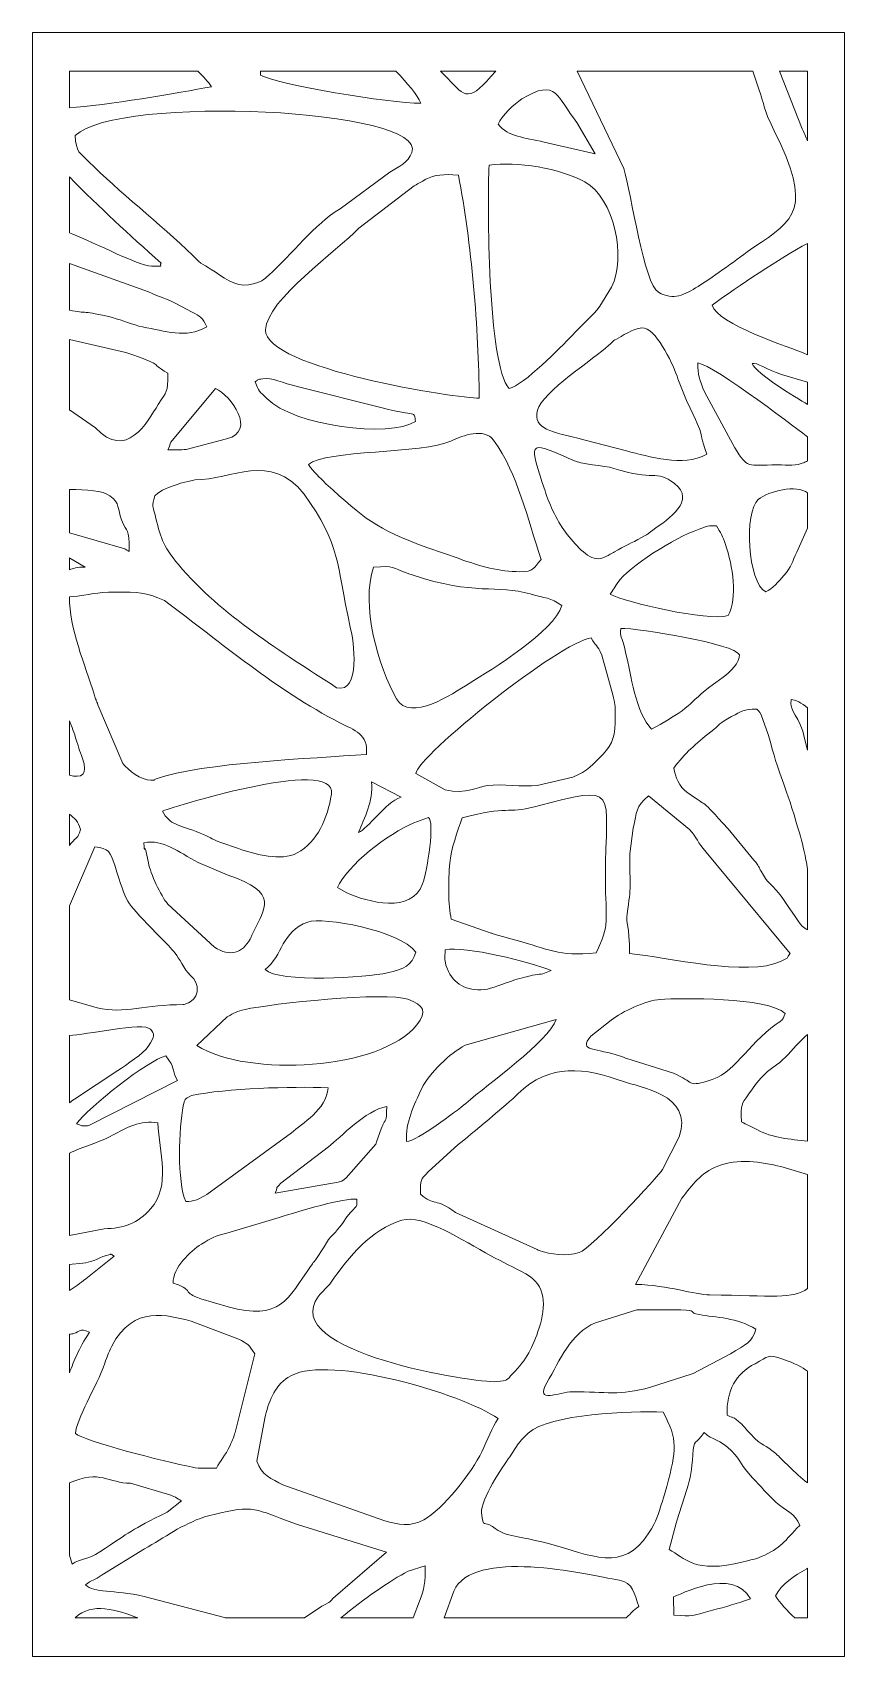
# Model space of a CAD drawing. Header units: centimetres. Extents: x -3.3 to 18.3, y -29.5 to 13.5.
import ezdxf

# ---------------------------------------------------------------- set-up
doc = ezdxf.new("R2010")
doc.units = ezdxf.units.CM
doc.header["$MEASUREMENT"] = 0
doc.layers.add('Layer 1', color=7, linetype='Continuous')

msp = doc.modelspace()

# ---------------------------------------------------------------- linework, layer by layer
at = {"layer": 'Layer 1', "color": 179, "lineweight": 9, "true_color": 0x1d2124}
msp.add_lwpolyline([(-3.256, 13.524), (18.263, 13.524), (18.263, -29.513), (-3.256, -29.513), (-3.256, 13.524), (-3.256, 13.524)], dxfattribs=at)
for points, knots in [([(-2.278, 11.526), (-1.335, 11.585), (0.634, 11.925), (1.487, 12.085), (1.413, 12.217), (1.266, 12.362), (1.126, 12.499), (1.126, 12.499), (-2.278, 12.499), (-2.278, 12.499), (-2.278, 12.499), (-2.278, 11.526), (-2.278, 11.526), (-2.278, 11.526), (-2.278, 11.526), (-2.278, 11.526)], [0, 0, 0, 0, 1, 1, 1, 2, 2, 2, 3, 3, 3, 4, 4, 4, 5, 5, 5, 5]), ([(2.785, 12.499), (2.785, 12.466), (2.785, 12.432), (2.786, 12.394), (3.2, 12.153), (6.239, 11.635), (7.031, 11.651), (6.945, 11.871), (6.683, 12.18), (6.369, 12.499), (6.369, 12.499), (2.785, 12.499), (2.785, 12.499), (2.785, 12.499), (2.785, 12.499), (2.785, 12.499)], [0, 0, 0, 0, 1, 1, 1, 2, 2, 2, 3, 3, 3, 4, 4, 4, 5, 5, 5, 5]), ([(7.555, 12.499), (8.13, 11.958), (8.199, 11.59), (8.791, 12.246), (8.88, 12.344), (8.955, 12.428), (9.02, 12.499), (9.02, 12.499), (7.555, 12.499), (7.555, 12.499), (7.555, 12.499), (7.555, 12.499), (7.555, 12.499)], [0, 0, 0, 0, 1, 1, 1, 2, 2, 2, 3, 3, 3, 4, 4, 4, 4]), ([(11.176, 12.499), (11.176, 12.499), (12.413, 9.921), (12.413, 9.921), (12.613, 9.249), (12.951, 6.852), (13.333, 6.64), (13.739, 6.415), (14.02, 6.566), (14.384, 6.795), (14.876, 7.105), (15.394, 7.501), (15.861, 7.837), (16.972, 8.558), (17.412, 8.865), (16.402, 10.917), (16.132, 11.466), (16.181, 11.438), (16.004, 11.997), (16.004, 11.997), (15.836, 12.499), (15.836, 12.499), (15.836, 12.499), (11.176, 12.499), (11.176, 12.499), (11.176, 12.499), (11.176, 12.499), (11.176, 12.499)], [0, 0, 0, 0, 1, 1, 1, 2, 2, 2, 3, 3, 3, 4, 4, 4, 5, 5, 5, 6, 6, 6, 7, 7, 7, 8, 8, 8, 9, 9, 9, 9]), ([(16.541, 12.499), (16.541, 12.499), (17.143, 10.972), (17.143, 10.972), (17.181, 10.875), (17.229, 10.766), (17.285, 10.651), (17.285, 10.651), (17.285, 12.499), (17.285, 12.499), (17.285, 12.499), (16.541, 12.499), (16.541, 12.499), (16.541, 12.499), (16.541, 12.499), (16.541, 12.499)], [0, 0, 0, 0, 1, 1, 1, 2, 2, 2, 3, 3, 3, 4, 4, 4, 5, 5, 5, 5]), ([(9.089, 11.094), (9.351, 10.749), (9.773, 10.747), (10.304, 10.621), (10.304, 10.621), (11.653, 10.309), (11.653, 10.309), (11.653, 10.309), (11.171, 11.136), (11.171, 11.136), (10.639, 11.81), (10.644, 12.329), (9.714, 11.763), (9.513, 11.641), (9.165, 11.308), (9.089, 11.094), (9.089, 11.094), (9.089, 11.094), (9.089, 11.094)], [0, 0, 0, 0, 1, 1, 1, 2, 2, 2, 3, 3, 3, 4, 4, 4, 5, 5, 5, 6, 6, 6, 6]), ([(-2.123, 10.795), (-2.106, 10.336), (-1.999, 10.339), (-1.763, 10.099), (-0.995, 9.319), (0.124, 8.463), (0.99, 7.618), (1.241, 7.353), (1.287, 7.377), (1.581, 7.181), (1.722, 7.088), (2.136, 6.758), (2.468, 6.836), (2.842, 6.923), (2.848, 6.955), (3.004, 7.095), (3.618, 7.648), (4.214, 8.44), (4.896, 8.852), (4.896, 8.852), (6.216, 9.82), (6.216, 9.82), (6.45, 9.966), (6.701, 10.072), (6.8, 10.346), (7.22, 11.503), (-0.986, 11.884), (-2.123, 10.795), (-2.123, 10.795), (-2.123, 10.795), (-2.123, 10.795)], [0, 0, 0, 0, 1, 1, 1, 2, 2, 2, 3, 3, 3, 4, 4, 4, 5, 5, 5, 6, 6, 6, 7, 7, 7, 8, 8, 8, 9, 9, 9, 10, 10, 10, 10]), ([(9.375, 4.091), (9.769, 4.18), (10.745, 5.18), (11.047, 5.497), (11.281, 5.742), (11.587, 6.02), (11.783, 6.268), (11.783, 6.268), (12.091, 6.773), (12.091, 6.773), (12.476, 7.572), (12.169, 9.129), (11.382, 9.565), (10.742, 9.92), (9.563, 10.116), (8.845, 10.004), (8.793, 9.002), (8.802, 4.728), (9.375, 4.091), (9.375, 4.091), (9.375, 4.091), (9.375, 4.091)], [0, 0, 0, 0, 1, 1, 1, 2, 2, 2, 3, 3, 3, 4, 4, 4, 5, 5, 5, 6, 6, 6, 7, 7, 7, 7]), ([(-2.278, 8.212), (-1.866, 8.084), (-0.475, 7.342), (-0.098, 7.332), (0.293, 7.322), (0.077, 7.34), (0.157, 7.411), (-0.733, 8.188), (-1.445, 8.866), (-2.278, 9.695), (-2.278, 9.695), (-2.278, 8.212), (-2.278, 8.212), (-2.278, 8.212), (-2.278, 8.212), (-2.278, 8.212)], [0, 0, 0, 0, 1, 1, 1, 2, 2, 2, 3, 3, 3, 4, 4, 4, 5, 5, 5, 5]), ([(8.581, 3.835), (8.57, 5.651), (8.379, 7.966), (8.03, 9.746), (7.629, 9.771), (7.408, 9.76), (7.17, 9.633), (7.034, 9.56), (7.006, 9.539), (6.859, 9.459), (6.859, 9.459), (5.389, 8.334), (5.389, 8.334), (4.838, 7.75), (2.95, 6.444), (2.92, 5.644), (2.882, 4.617), (8.065, 3.815), (8.581, 3.835), (8.581, 3.835), (8.581, 3.835), (8.581, 3.835)], [0, 0, 0, 0, 1, 1, 1, 2, 2, 2, 3, 3, 3, 4, 4, 4, 5, 5, 5, 6, 6, 6, 7, 7, 7, 7]), ([(17.285, 7.934), (16.55, 7.546), (15.447, 6.797), (14.756, 6.3), (14.902, 5.779), (16.754, 5.213), (17.285, 4.984), (17.285, 4.984), (17.285, 7.934), (17.285, 7.934), (17.285, 7.934), (17.285, 7.934), (17.285, 7.934)], [0, 0, 0, 0, 1, 1, 1, 2, 2, 2, 3, 3, 3, 4, 4, 4, 4]), ([(-2.278, 6.163), (-1.8, 6.066), (-1.95, 6.174), (-1.136, 5.968), (-0.863, 5.898), (-0.603, 5.772), (-0.337, 5.723), (0.262, 5.612), (0.803, 5.4), (1.363, 5.726), (1.242, 5.978), (1.206, 5.993), (0.962, 6.122), (0.962, 6.122), (0.709, 6.251), (0.709, 6.251), (0.152, 6.557), (0.163, 6.479), (-0.177, 6.648), (-0.177, 6.648), (-2.278, 7.399), (-2.278, 7.399), (-2.278, 7.399), (-2.278, 6.163), (-2.278, 6.163), (-2.278, 6.163), (-2.278, 6.163), (-2.278, 6.163)], [0, 0, 0, 0, 1, 1, 1, 2, 2, 2, 3, 3, 3, 4, 4, 4, 5, 5, 5, 6, 6, 6, 7, 7, 7, 8, 8, 8, 9, 9, 9, 9]), ([(14.61, 2.348), (14.31, 3.225), (14.65, 2.564), (14.076, 3.773), (14.076, 3.773), (13.849, 4.346), (13.849, 4.346), (13.747, 4.667), (13.33, 5.591), (12.964, 5.69), (12.786, 5.738), (12.437, 5.523), (12.278, 5.432), (12.085, 5.321), (12.177, 5.382), (12.006, 5.225), (11.668, 4.914), (10.231, 3.972), (10.126, 3.513), (10.01, 3.005), (10.478, 2.953), (11.356, 2.729), (11.356, 2.729), (12.488, 2.434), (12.488, 2.434), (13.08, 2.297), (13.977, 1.987), (14.61, 2.348), (14.61, 2.348), (14.61, 2.348), (14.61, 2.348)], [0, 0, 0, 0, 1, 1, 1, 2, 2, 2, 3, 3, 3, 4, 4, 4, 5, 5, 5, 6, 6, 6, 7, 7, 7, 8, 8, 8, 9, 9, 9, 10, 10, 10, 10]), ([(-2.278, 3.52), (-2.278, 3.52), (-1.589, 3.05), (-1.589, 3.05), (-0.766, 2.168), (-0.215, 3.191), (0.076, 3.667), (0.314, 4.056), (0.321, 3.932), (0.332, 4.494), (-0.236, 4.829), (0.314, 4.659), (-0.784, 5.046), (-0.784, 5.046), (-2.278, 5.389), (-2.278, 5.389), (-2.278, 5.389), (-2.278, 3.52), (-2.278, 3.52), (-2.278, 3.52), (-2.278, 3.52), (-2.278, 3.52)], [0, 0, 0, 0, 1, 1, 1, 2, 2, 2, 3, 3, 3, 4, 4, 4, 5, 5, 5, 6, 6, 6, 7, 7, 7, 7]), ([(17.285, 2.808), (17.215, 2.857), (14.799, 4.719), (14.375, 4.768), (14.366, 4.453), (14.423, 4.329), (14.56, 3.979), (14.56, 3.979), (15.359, 2.519), (15.359, 2.519), (15.714, 1.947), (15.653, 2.068), (16.485, 2.065), (16.79, 2.064), (16.964, 2.035), (17.202, 2.129), (17.205, 2.13), (17.24, 2.149), (17.285, 2.172), (17.285, 2.172), (17.285, 2.808), (17.285, 2.808), (17.285, 2.808), (17.285, 2.808), (17.285, 2.808)], [0, 0, 0, 0, 1, 1, 1, 2, 2, 2, 3, 3, 3, 4, 4, 4, 5, 5, 5, 6, 6, 6, 7, 7, 7, 8, 8, 8, 8]), ([(17.285, 4.255), (17.285, 4.255), (16.597, 4.464), (16.597, 4.464), (16.184, 4.601), (15.951, 4.778), (15.815, 4.756), (15.925, 4.473), (16.966, 3.854), (17.285, 3.666), (17.285, 3.666), (17.285, 4.255), (17.285, 4.255), (17.285, 4.255), (17.285, 4.255), (17.285, 4.255)], [0, 0, 0, 0, 1, 1, 1, 2, 2, 2, 3, 3, 3, 4, 4, 4, 5, 5, 5, 5]), ([(2.648, 4.269), (2.731, 4), (2.772, 4.015), (2.956, 3.826), (3.673, 3.09), (6.197, 2.782), (6.895, 3.212), (6.846, 3.521), (6.968, 3.325), (5.973, 3.587), (5.973, 3.587), (3.79, 4.131), (3.79, 4.131), (3.36, 4.24), (3.085, 4.391), (2.846, 4.349), (2.673, 4.318), (2.749, 4.335), (2.648, 4.269), (2.648, 4.269), (2.648, 4.269), (2.648, 4.269)], [0, 0, 0, 0, 1, 1, 1, 2, 2, 2, 3, 3, 3, 4, 4, 4, 5, 5, 5, 6, 6, 6, 7, 7, 7, 7]), ([(0.329, 2.464), (0.472, 2.468), (0.685, 2.459), (0.818, 2.474), (0.818, 2.474), (1.89, 2.758), (1.89, 2.758), (2.7, 2.957), (2.001, 3.9), (1.593, 4.092), (1.593, 4.092), (0.413, 2.668), (0.413, 2.668), (0.401, 2.637), (0.342, 2.489), (0.329, 2.464), (0.329, 2.464), (0.329, 2.464), (0.329, 2.464)], [0, 0, 0, 0, 1, 1, 1, 2, 2, 2, 3, 3, 3, 4, 4, 4, 5, 5, 5, 6, 6, 6, 6]), ([(4.055, 2.075), (4.197, 1.865), (4.352, 1.745), (4.52, 1.566), (5.547, 0.64), (5.814, 0.385), (7.222, -0.137), (7.222, -0.137), (8.048, -0.42), (8.048, -0.42), (8.605, -0.62), (9.118, -0.765), (9.659, -0.765), (10.04, -0.765), (10.017, -0.679), (10.226, -0.444), (9.839, 0.683), (9.626, 1.781), (8.965, 2.724), (8.696, 3.053), (8.166, 2.852), (7.832, 2.697), (7.095, 2.352), (4.499, 2.473), (4.055, 2.075), (4.055, 2.075), (4.055, 2.075), (4.055, 2.075)], [0, 0, 0, 0, 1, 1, 1, 2, 2, 2, 3, 3, 3, 4, 4, 4, 5, 5, 5, 6, 6, 6, 7, 7, 7, 8, 8, 8, 9, 9, 9, 9]), ([(10.327, 1.377), (10.447, 0.992), (10.67, 0.527), (10.915, 0.221), (11.18, -0.111), (11.493, -0.468), (11.799, -0.417), (11.88, -0.403), (12.118, -0.27), (12.171, -0.239), (12.436, -0.086), (12.619, -0.007), (12.884, 0.137), (13.155, 0.285), (12.98, 0.185), (13.183, 0.333), (13.609, 0.645), (14.343, 1.117), (13.755, 1.572), (13.253, 1.961), (13.214, 1.617), (12.152, 1.973), (11.884, 2.062), (11.293, 2.059), (11.015, 2.21), (9.801, 2.765), (9.918, 2.645), (10.327, 1.377), (10.327, 1.377), (10.327, 1.377), (10.327, 1.377)], [0, 0, 0, 0, 1, 1, 1, 2, 2, 2, 3, 3, 3, 4, 4, 4, 5, 5, 5, 6, 6, 6, 7, 7, 7, 8, 8, 8, 9, 9, 9, 10, 10, 10, 10]), ([(1.05, 1.665), (0.959, 1.665), (0.1, 1.449), (-0.012, 1.242), (-0.096, 0.942), (-0.074, 0.998), (-0.009, 0.742), (0.132, 0.188), (0.183, -0.072), (0.613, -0.578), (1.777, -1.951), (3.327, -2.876), (4.804, -3.839), (5.45, -4), (5.258, -2.59), (5.165, -2.232), (4.78, -0.491), (4.921, -0.075), (3.945, 1.291), (3.042, 2.425), (2.029, 1.666), (1.05, 1.665), (1.05, 1.665), (1.05, 1.665), (1.05, 1.665)], [0, 0, 0, 0, 1, 1, 1, 2, 2, 2, 3, 3, 3, 4, 4, 4, 5, 5, 5, 6, 6, 6, 7, 7, 7, 8, 8, 8, 8]), ([(-2.278, 0.268), (-2.278, 0.268), (-0.812, -0.163), (-0.812, -0.163), (-0.794, -0.171), (-0.767, -0.188), (-0.752, -0.195), (-0.737, -0.202), (-0.712, -0.218), (-0.692, -0.23), (-0.7, 0.46), (-0.74, 0.208), (-0.895, 0.608), (-1.01, 0.906), (-0.929, 1.037), (-1.205, 1.247), (-1.384, 1.384), (-1.826, 1.412), (-2.278, 1.411), (-2.278, 1.411), (-2.278, 0.268), (-2.278, 0.268), (-2.278, 0.268), (-2.278, 0.268), (-2.278, 0.268)], [0, 0, 0, 0, 1, 1, 1, 2, 2, 2, 3, 3, 3, 4, 4, 4, 5, 5, 5, 6, 6, 6, 7, 7, 7, 8, 8, 8, 8]), ([(17.285, 1.322), (16.995, 1.548), (16.25, 1.378), (15.976, 1.146), (15.598, 0.825), (15.693, -1.054), (16.174, -1.301), (16.36, -1.214), (16.515, -1.032), (16.658, -0.866), (16.857, -0.634), (16.882, -0.498), (16.995, -0.252), (16.995, -0.252), (17.285, 0.385), (17.285, 0.385), (17.285, 0.385), (17.285, 1.322), (17.285, 1.322), (17.285, 1.322), (17.285, 1.322), (17.285, 1.322)], [0, 0, 0, 0, 1, 1, 1, 2, 2, 2, 3, 3, 3, 4, 4, 4, 5, 5, 5, 6, 6, 6, 7, 7, 7, 7]), ([(12.05, -1.365), (12.476, -1.581), (14.632, -2.087), (15.18, -1.93), (15.425, -1.457), (15.307, -0.608), (15.108, -0.047), (15.027, 0.184), (14.983, 0.258), (14.867, 0.452), (14.52, 0.445), (14.649, 0.441), (14.407, 0.36), (13.759, 0.143), (12.519, -0.655), (12.256, -1.054), (12.092, -1.301), (12.196, -1.144), (12.05, -1.365), (12.05, -1.365), (12.05, -1.365), (12.05, -1.365)], [0, 0, 0, 0, 1, 1, 1, 2, 2, 2, 3, 3, 3, 4, 4, 4, 5, 5, 5, 6, 6, 6, 7, 7, 7, 7]), ([(-2.278, -0.715), (-2.183, -0.681), (-2.074, -0.642), (-1.859, -0.642), (-1.859, -0.642), (-2.263, -0.407), (-2.263, -0.407), (-2.263, -0.407), (-2.278, -0.402), (-2.278, -0.402), (-2.278, -0.402), (-2.278, -0.715), (-2.278, -0.715), (-2.278, -0.715), (-2.278, -0.715), (-2.278, -0.715)], [0, 0, 0, 0, 1, 1, 1, 2, 2, 2, 3, 3, 3, 4, 4, 4, 5, 5, 5, 5]), ([(10.768, -1.663), (10.461, -1.442), (10.347, -1.473), (9.936, -1.355), (9.037, -1.095), (8.47, -1.411), (6.81, -0.849), (6.788, -0.841), (6.769, -0.835), (6.747, -0.828), (6.223, -0.646), (6.358, -0.607), (5.781, -0.645), (5.443, -1.64), (5.901, -3.292), (6.392, -4.133), (6.763, -4.769), (7.862, -4.006), (8.312, -3.73), (8.915, -3.355), (10.574, -2.348), (10.768, -1.663), (10.768, -1.663), (10.768, -1.663), (10.768, -1.663)], [0, 0, 0, 0, 1, 1, 1, 2, 2, 2, 3, 3, 3, 4, 4, 4, 5, 5, 5, 6, 6, 6, 7, 7, 7, 8, 8, 8, 8]), ([(-1.623, -4.015), (-1.551, -4.235), (-1.572, -4.15), (-1.521, -4.296), (-1.521, -4.296), (-0.858, -5.845), (-0.858, -5.845), (-0.726, -6.029), (-0.378, -6.295), (-0.116, -6.292), (0.083, -6.29), (-0.115, -6.303), (0.021, -6.256), (1.286, -5.816), (4.145, -5.721), (5.592, -5.606), (5.66, -5.07), (5.263, -4.963), (4.893, -4.771), (3.156, -3.87), (1.798, -2.686), (0.245, -1.532), (-0.284, -1.296), (-0.443, -1.308), (-1.046, -1.306), (-1.641, -1.304), (-1.634, -1.376), (-2.278, -1.435), (-2.278, -2.25), (-1.86, -3.255), (-1.623, -4.015), (-1.623, -4.015), (-1.623, -4.015), (-1.623, -4.015)], [0, 0, 0, 0, 1, 1, 1, 2, 2, 2, 3, 3, 3, 4, 4, 4, 5, 5, 5, 6, 6, 6, 7, 7, 7, 8, 8, 8, 9, 9, 9, 10, 10, 10, 11, 11, 11, 11]), ([(6.902, -6.111), (6.902, -6.111), (7.682, -6.546), (7.682, -6.546), (8.214, -6.675), (8.598, -6.458), (8.798, -6.433), (9.194, -6.384), (9.72, -6.472), (10.12, -6.427), (10.12, -6.427), (11.065, -6.208), (11.065, -6.208), (11.445, -6.053), (11.625, -5.855), (11.863, -5.598), (12.132, -5.308), (12.189, -5.13), (12.186, -4.587), (12.184, -4.282), (12.186, -4.271), (12.122, -4.027), (12.122, -4.027), (11.833, -2.974), (11.833, -2.974), (11.697, -2.685), (11.673, -2.75), (11.552, -2.522), (10.732, -2.616), (6.95, -5.647), (6.902, -6.111), (6.902, -6.111), (6.902, -6.111), (6.902, -6.111)], [0, 0, 0, 0, 1, 1, 1, 2, 2, 2, 3, 3, 3, 4, 4, 4, 5, 5, 5, 6, 6, 6, 7, 7, 7, 8, 8, 8, 9, 9, 9, 10, 10, 10, 11, 11, 11, 11]), ([(13.149, -4.94), (14.489, -4.198), (13.928, -4.342), (15.045, -3.562), (15.222, -3.438), (15.501, -3.155), (15.479, -2.966), (15.367, -2.683), (12.801, -2.255), (12.331, -2.269), (12.316, -2.535), (12.344, -2.403), (12.472, -2.938), (12.595, -3.454), (12.731, -4.512), (13.149, -4.94), (13.149, -4.94), (13.149, -4.94), (13.149, -4.94)], [0, 0, 0, 0, 1, 1, 1, 2, 2, 2, 3, 3, 3, 4, 4, 4, 5, 5, 5, 6, 6, 6, 6]), ([(17.285, -4.369), (17.127, -4.25), (16.958, -4.151), (16.846, -4.155), (16.802, -4.519), (17.068, -4.538), (17.214, -5.223), (17.214, -5.223), (17.285, -5.498), (17.285, -5.498), (17.285, -5.498), (17.285, -4.369), (17.285, -4.369), (17.285, -4.369), (17.285, -4.369), (17.285, -4.369)], [0, 0, 0, 0, 1, 1, 1, 2, 2, 2, 3, 3, 3, 4, 4, 4, 5, 5, 5, 5]), ([(-2.278, -6.158), (-1.963, -6.239), (-1.766, -6.171), (-1.937, -5.693), (-1.962, -5.624), (-2.003, -5.515), (-2.028, -5.44), (-2.036, -5.417), (-2.042, -5.397), (-2.049, -5.374), (-2.049, -5.374), (-2.088, -5.244), (-2.088, -5.244), (-2.155, -5.03), (-2.215, -4.859), (-2.278, -4.718), (-2.278, -4.718), (-2.278, -6.158), (-2.278, -6.158), (-2.278, -6.158), (-2.278, -6.158), (-2.278, -6.158)], [0, 0, 0, 0, 1, 1, 1, 2, 2, 2, 3, 3, 3, 4, 4, 4, 5, 5, 5, 6, 6, 6, 7, 7, 7, 7]), ([(17.285, -8.644), (17.222, -8.306), (17.208, -8.128), (16.926, -7.212), (16.608, -6.18), (16.558, -6.263), (16.242, -5.079), (16.242, -5.079), (16.056, -4.555), (16.056, -4.555), (15.99, -4.448), (16, -4.474), (15.942, -4.404), (15.576, -4.406), (15.534, -4.464), (15.272, -4.603), (14.933, -4.784), (14.97, -4.813), (14.716, -5.013), (14.317, -5.328), (14.04, -5.571), (13.737, -5.969), (13.789, -6.215), (13.875, -6.457), (14.088, -6.612), (14.72, -7.07), (14.374, -6.702), (15.18, -7.58), (15.18, -7.58), (15.86, -8.411), (15.86, -8.411), (15.916, -8.475), (15.901, -8.447), (15.965, -8.546), (16.034, -8.652), (15.98, -8.576), (16.05, -8.704), (16.227, -9.031), (16.289, -9.007), (16.516, -9.273), (16.764, -9.606), (17.017, -10.022), (17.143, -10.157), (17.18, -10.196), (17.231, -10.229), (17.285, -10.256), (17.285, -10.256), (17.285, -8.644), (17.285, -8.644), (17.285, -8.644), (17.285, -8.644), (17.285, -8.644)], [0, 0, 0, 0, 1, 1, 1, 2, 2, 2, 3, 3, 3, 4, 4, 4, 5, 5, 5, 6, 6, 6, 7, 7, 7, 8, 8, 8, 9, 9, 9, 10, 10, 10, 11, 11, 11, 12, 12, 12, 13, 13, 13, 14, 14, 14, 15, 15, 15, 16, 16, 16, 17, 17, 17, 17]), ([(0.193, -7.107), (0.371, -7.485), (0.632, -7.467), (1.184, -7.692), (1.476, -7.811), (1.439, -7.836), (1.732, -7.938), (1.732, -7.938), (2.208, -8.104), (2.208, -8.104), (2.635, -8.251), (3.34, -8.449), (3.759, -8.218), (4.297, -7.922), (4.569, -7.303), (4.665, -6.66), (4.822, -5.602), (0.211, -7.089), (0.193, -7.107), (0.193, -7.107), (0.193, -7.107), (0.193, -7.107)], [0, 0, 0, 0, 1, 1, 1, 2, 2, 2, 3, 3, 3, 4, 4, 4, 5, 5, 5, 6, 6, 6, 7, 7, 7, 7]), ([(5.384, -7.674), (5.641, -7.577), (6.082, -6.896), (6.51, -6.736), (6.51, -6.736), (5.732, -6.33), (5.732, -6.33), (5.771, -6.874), (5.544, -7.275), (5.384, -7.674), (5.384, -7.674), (5.384, -7.674), (5.384, -7.674)], [0, 0, 0, 0, 1, 1, 1, 2, 2, 2, 3, 3, 3, 4, 4, 4, 4]), ([(8.134, -7.287), (8.015, -7.615), (7.828, -8.14), (7.802, -8.485), (7.768, -8.938), (7.751, -9.606), (7.842, -9.976), (7.842, -9.976), (8.896, -10.34), (8.896, -10.34), (8.919, -10.348), (8.986, -10.373), (9.009, -10.38), (9.009, -10.38), (9.557, -10.53), (9.557, -10.53), (10.428, -10.763), (10.655, -10.974), (11.679, -10.862), (12.06, -10.127), (11.929, -9.997), (11.928, -8.894), (11.928, -6.501), (12.363, -6.387), (10.049, -6.995), (9.331, -7.183), (9.342, -6.968), (8.134, -7.287), (8.134, -7.287), (8.134, -7.287), (8.134, -7.287)], [0, 0, 0, 0, 1, 1, 1, 2, 2, 2, 3, 3, 3, 4, 4, 4, 5, 5, 5, 6, 6, 6, 7, 7, 7, 8, 8, 8, 9, 9, 9, 10, 10, 10, 10]), ([(12.572, -8.244), (12.572, -9.125), (12.621, -9.073), (12.5, -9.836), (12.461, -10.08), (12.568, -10.127), (12.567, -10.886), (13.545, -10.981), (15.722, -11.505), (16.566, -11.094), (16.853, -10.955), (16.693, -11.025), (16.824, -10.879), (16.824, -10.879), (14.593, -8.194), (14.593, -8.194), (14.358, -7.94), (14.366, -7.815), (14.151, -7.6), (14.151, -7.6), (13.072, -6.701), (13.072, -6.701), (12.715, -7.004), (12.77, -7.119), (12.66, -7.563), (12.66, -7.563), (12.572, -8.244), (12.572, -8.244), (12.572, -8.244), (12.572, -8.244), (12.572, -8.244)], [0, 0, 0, 0, 1, 1, 1, 2, 2, 2, 3, 3, 3, 4, 4, 4, 5, 5, 5, 6, 6, 6, 7, 7, 7, 8, 8, 8, 9, 9, 9, 10, 10, 10, 10]), ([(-2.278, -8.024), (-2.265, -8.007), (-2.251, -7.989), (-2.236, -7.97), (-2.07, -7.759), (-2.066, -7.874), (-1.985, -7.594), (-2.034, -7.39), (-2.144, -7.288), (-2.278, -7.192), (-2.278, -7.192), (-2.278, -8.024), (-2.278, -8.024), (-2.278, -8.024), (-2.278, -8.024), (-2.278, -8.024)], [0, 0, 0, 0, 1, 1, 1, 2, 2, 2, 3, 3, 3, 4, 4, 4, 5, 5, 5, 5]), ([(4.827, -9.138), (4.827, -9.138), (5.059, -9.269), (5.059, -9.269), (5.634, -9.534), (6.795, -9.827), (7.082, -9.041), (7.211, -8.688), (7.409, -7.365), (7.239, -7.283), (7.239, -7.283), (6.854, -7.422), (6.854, -7.422), (6.162, -7.7), (5.077, -8.557), (4.827, -9.138), (4.827, -9.138), (4.827, -9.138), (4.827, -9.138)], [0, 0, 0, 0, 1, 1, 1, 2, 2, 2, 3, 3, 3, 4, 4, 4, 5, 5, 5, 6, 6, 6, 6]), ([(-2.278, -12.111), (-2.278, -12.111), (-1.545, -12.32), (-1.545, -12.32), (-0.814, -12.496), (-0.262, -12.236), (0.74, -12.237), (0.756, -12.237), (1.16, -12.162), (1.104, -11.761), (1.071, -11.519), (0.906, -11.503), (0.752, -11.233), (0.471, -10.742), (0.359, -10.698), (-0.079, -10.24), (-0.828, -9.455), (-0.739, -9.599), (-1.075, -8.543), (-1.183, -8.203), (-1.241, -8.089), (-1.607, -8.055), (-1.607, -8.055), (-2.278, -9.624), (-2.278, -9.624), (-2.278, -9.624), (-2.278, -12.111), (-2.278, -12.111), (-2.278, -12.111), (-2.278, -12.111), (-2.278, -12.111)], [0, 0, 0, 0, 1, 1, 1, 2, 2, 2, 3, 3, 3, 4, 4, 4, 5, 5, 5, 6, 6, 6, 7, 7, 7, 8, 8, 8, 9, 9, 9, 10, 10, 10, 10]), ([(-0.304, -7.952), (-0.283, -8.322), (-0.3, -7.966), (-0.25, -8.156), (-0.25, -8.156), (-0.182, -8.482), (-0.182, -8.482), (-0.129, -8.764), (0.141, -9.355), (0.328, -9.572), (0.328, -9.572), (1.564, -10.713), (1.564, -10.713), (1.977, -10.986), (2.307, -10.868), (2.509, -10.506), (2.514, -10.497), (2.604, -10.307), (2.611, -10.291), (2.881, -9.703), (3.315, -9.266), (1.907, -8.8), (1.907, -8.8), (1.139, -8.473), (1.139, -8.473), (0.592, -8.186), (0.211, -7.843), (-0.304, -7.952), (-0.304, -7.952), (-0.304, -7.952), (-0.304, -7.952)], [0, 0, 0, 0, 1, 1, 1, 2, 2, 2, 3, 3, 3, 4, 4, 4, 5, 5, 5, 6, 6, 6, 7, 7, 7, 8, 8, 8, 9, 9, 9, 10, 10, 10, 10]), ([(2.907, -11.306), (3.258, -11.674), (5.629, -11.517), (6.147, -11.398), (6.6, -11.294), (6.799, -11.197), (6.901, -10.845), (6.489, -10.271), (4.441, -9.905), (4.037, -10.05), (3.336, -10.301), (3.392, -10.929), (2.907, -11.306), (2.907, -11.306), (2.907, -11.306), (2.907, -11.306)], [0, 0, 0, 0, 1, 1, 1, 2, 2, 2, 3, 3, 3, 4, 4, 4, 5, 5, 5, 5]), ([(10.493, -11.332), (9.951, -11.118), (8.202, -10.671), (7.682, -10.787), (7.675, -11.035), (7.653, -11.052), (7.722, -11.257), (7.722, -11.257), (7.769, -11.364), (7.769, -11.364), (7.953, -11.743), (8.326, -11.907), (8.8, -11.825), (9.019, -11.787), (9.32, -11.632), (9.649, -11.55), (9.904, -11.487), (9.832, -11.487), (10.066, -11.447), (10.142, -11.434), (10.206, -11.435), (10.27, -11.421), (10.27, -11.421), (10.493, -11.332), (10.493, -11.332), (10.493, -11.332), (10.493, -11.332), (10.493, -11.332)], [0, 0, 0, 0, 1, 1, 1, 2, 2, 2, 3, 3, 3, 4, 4, 4, 5, 5, 5, 6, 6, 6, 7, 7, 7, 8, 8, 8, 9, 9, 9, 9]), ([(2.382, -12.366), (2.146, -12.42), (2.1, -12.457), (1.906, -12.562), (1.906, -12.562), (1.101, -13.321), (1.101, -13.321), (2.457, -14.18), (5.978, -13.969), (6.93, -12.775), (7.222, -12.409), (7.107, -12.26), (6.695, -12.097), (6.118, -11.888), (3.05, -12.213), (2.382, -12.366), (2.382, -12.366), (2.382, -12.366), (2.382, -12.366)], [0, 0, 0, 0, 1, 1, 1, 2, 2, 2, 3, 3, 3, 4, 4, 4, 5, 5, 5, 6, 6, 6, 6]), ([(16.693, -12.47), (16.219, -12.035), (13.911, -12.066), (13.382, -12.101), (13.012, -12.126), (12.359, -12.418), (12.082, -12.649), (12.082, -12.649), (11.54, -13.077), (11.54, -13.077), (11.182, -13.492), (11.695, -13.381), (12.324, -13.603), (12.35, -13.612), (12.464, -13.656), (12.493, -13.665), (12.493, -13.665), (13.732, -14.056), (13.732, -14.056), (14.3, -14.301), (14.081, -14.416), (14.624, -14.27), (15.377, -14.067), (15.645, -13.328), (16.455, -12.753), (16.609, -12.644), (16.611, -12.675), (16.693, -12.47), (16.693, -12.47), (16.693, -12.47), (16.693, -12.47)], [0, 0, 0, 0, 1, 1, 1, 2, 2, 2, 3, 3, 3, 4, 4, 4, 5, 5, 5, 6, 6, 6, 7, 7, 7, 8, 8, 8, 9, 9, 9, 10, 10, 10, 10]), ([(-2.278, -14.842), (-2.241, -14.813), (-2.198, -14.78), (-2.145, -14.743), (-2.145, -14.743), (-0.993, -13.988), (-0.993, -13.988), (-0.776, -13.833), (-0.31, -13.531), (-0.191, -13.351), (-0.001, -13.062), (-0.021, -13.012), (-0.129, -12.889), (-0.306, -12.688), (-1.878, -13.05), (-2.278, -13.055), (-2.278, -13.055), (-2.278, -14.842), (-2.278, -14.842), (-2.278, -14.842), (-2.278, -14.842), (-2.278, -14.842)], [0, 0, 0, 0, 1, 1, 1, 2, 2, 2, 3, 3, 3, 4, 4, 4, 5, 5, 5, 6, 6, 6, 7, 7, 7, 7]), ([(6.657, -15.861), (6.94, -15.864), (7.95, -15.072), (8.226, -14.859), (8.839, -14.316), (10.407, -13.227), (10.62, -12.632), (10.62, -12.632), (8.211, -13.315), (8.211, -13.315), (7.815, -13.515), (7.253, -14.059), (7.061, -14.461), (6.854, -14.894), (6.621, -15.365), (6.657, -15.861), (6.657, -15.861), (6.657, -15.861), (6.657, -15.861)], [0, 0, 0, 0, 1, 1, 1, 2, 2, 2, 3, 3, 3, 4, 4, 4, 5, 5, 5, 6, 6, 6, 6]), ([(17.285, -13.031), (17.227, -13.077), (17.157, -13.141), (17.063, -13.24), (16.849, -13.465), (16.689, -13.667), (16.463, -13.831), (16.077, -14.111), (16.001, -14.211), (15.731, -14.604), (15.516, -14.917), (15.522, -14.846), (15.529, -15.34), (15.679, -15.427), (15.781, -15.463), (15.94, -15.549), (16.359, -15.775), (16.818, -15.804), (17.285, -15.857), (17.285, -15.857), (17.285, -13.031), (17.285, -13.031), (17.285, -13.031), (17.285, -13.031), (17.285, -13.031)], [0, 0, 0, 0, 1, 1, 1, 2, 2, 2, 3, 3, 3, 4, 4, 4, 5, 5, 5, 6, 6, 6, 7, 7, 7, 8, 8, 8, 8]), ([(-2.087, -15.395), (-1.882, -15.504), (-1.756, -15.431), (-1.731, -15.425), (-1.731, -15.425), (0.585, -14.252), (0.585, -14.252), (0.391, -13.886), (0.56, -13.947), (0.274, -13.598), (-0.161, -13.69), (-1.784, -14.963), (-2.087, -15.395), (-2.087, -15.395), (-2.087, -15.395), (-2.087, -15.395)], [0, 0, 0, 0, 1, 1, 1, 2, 2, 2, 3, 3, 3, 4, 4, 4, 5, 5, 5, 5]), ([(7.029, -17.264), (7.405, -17.591), (7.403, -17.34), (7.958, -17.747), (7.958, -17.747), (10.115, -18.731), (10.115, -18.731), (10.133, -18.738), (10.153, -18.745), (10.171, -18.752), (10.472, -18.856), (10.882, -18.922), (11.23, -18.809), (11.562, -18.701), (13.342, -16.768), (13.44, -16.607), (13.44, -16.607), (13.884, -15.744), (13.884, -15.744), (14.281, -14.61), (12.778, -14.414), (12.403, -14.278), (11.389, -13.908), (10.452, -13.775), (9.604, -14.605), (9.323, -14.88), (8.36, -15.684), (8.023, -15.948), (8.023, -15.948), (7.232, -16.671), (7.232, -16.671), (7.015, -16.898), (7.029, -16.847), (7.029, -17.264), (7.029, -17.264), (7.029, -17.264), (7.029, -17.264)], [0, 0, 0, 0, 1, 1, 1, 2, 2, 2, 3, 3, 3, 4, 4, 4, 5, 5, 5, 6, 6, 6, 7, 7, 7, 8, 8, 8, 9, 9, 9, 10, 10, 10, 11, 11, 11, 12, 12, 12, 12]), ([(0.806, -17.452), (0.988, -17.48), (1.21, -17.365), (1.361, -17.271), (1.361, -17.271), (3.607, -15.637), (3.607, -15.637), (3.883, -15.39), (4.535, -15.023), (4.58, -14.44), (3.609, -14.404), (1.878, -14.454), (0.958, -14.646), (0.76, -14.754), (0.789, -14.728), (0.735, -14.919), (0.629, -15.494), (0.569, -16.958), (0.806, -17.452), (0.806, -17.452), (0.806, -17.452), (0.806, -17.452)], [0, 0, 0, 0, 1, 1, 1, 2, 2, 2, 3, 3, 3, 4, 4, 4, 5, 5, 5, 6, 6, 6, 7, 7, 7, 7]), ([(3.175, -17.233), (3.175, -17.233), (4.847, -16.944), (4.847, -16.944), (5.025, -16.869), (4.868, -16.975), (5.055, -16.829), (5.055, -16.829), (5.839, -15.938), (5.839, -15.938), (5.847, -15.919), (5.853, -15.897), (5.86, -15.877), (5.86, -15.877), (5.98, -15.53), (5.98, -15.53), (6.135, -15.177), (6.12, -15.417), (6.132, -14.939), (5.566, -15.029), (4.91, -15.768), (4.588, -16.003), (4.588, -16.003), (3.326, -16.969), (3.326, -16.969), (3.122, -17.207), (3.296, -16.944), (3.175, -17.233), (3.175, -17.233), (3.175, -17.233), (3.175, -17.233)], [0, 0, 0, 0, 1, 1, 1, 2, 2, 2, 3, 3, 3, 4, 4, 4, 5, 5, 5, 6, 6, 6, 7, 7, 7, 8, 8, 8, 9, 9, 9, 10, 10, 10, 10]), ([(-2.278, -18.352), (-2.278, -18.352), (-1.355, -18.176), (-1.355, -18.176), (-0.842, -18.174), (-0.458, -18.025), (-0.128, -17.654), (0.418, -17.042), (0.11, -16.154), (0.063, -15.369), (-0.39, -15.291), (-0.778, -15.504), (-1.131, -15.697), (-1.496, -15.896), (-1.901, -15.993), (-2.278, -16.173), (-2.278, -16.173), (-2.278, -18.352), (-2.278, -18.352), (-2.278, -18.352), (-2.278, -18.352), (-2.278, -18.352)], [0, 0, 0, 0, 1, 1, 1, 2, 2, 2, 3, 3, 3, 4, 4, 4, 5, 5, 5, 6, 6, 6, 7, 7, 7, 7]), ([(17.285, -16.744), (17.285, -16.744), (16.573, -16.532), (16.573, -16.532), (16.071, -16.404), (15.419, -16.311), (14.905, -16.517), (14.443, -16.703), (14.237, -17.01), (13.951, -17.371), (13.951, -17.371), (12.725, -19.651), (12.725, -19.651), (13.62, -19.674), (14.273, -19.924), (14.695, -19.93), (16.345, -19.956), (16.905, -20.042), (17.285, -19.762), (17.285, -19.762), (17.285, -16.744), (17.285, -16.744), (17.285, -16.744), (17.285, -16.744), (17.285, -16.744)], [0, 0, 0, 0, 1, 1, 1, 2, 2, 2, 3, 3, 3, 4, 4, 4, 5, 5, 5, 6, 6, 6, 7, 7, 7, 8, 8, 8, 8]), ([(0.473, -19.62), (0.498, -19.628), (0.601, -19.656), (0.618, -19.664), (1.031, -19.857), (0.69, -19.833), (1.207, -20.038), (1.207, -20.038), (1.93, -20.245), (1.93, -20.245), (3.315, -20.63), (3.508, -20.04), (4.113, -19.174), (4.211, -19.034), (4.163, -19.108), (4.255, -18.996), (4.255, -18.996), (4.472, -18.655), (4.472, -18.655), (4.637, -18.347), (4.783, -18.3), (4.956, -18.038), (5.321, -17.487), (5.347, -17.706), (5.343, -17.392), (5.026, -17.355), (3.791, -17.708), (3.28, -17.882), (3.28, -17.882), (1.892, -18.298), (1.892, -18.298), (1.588, -18.367), (1.472, -18.422), (1.221, -18.585), (0.923, -18.778), (0.454, -19.208), (0.473, -19.62), (0.473, -19.62), (0.473, -19.62), (0.473, -19.62)], [0, 0, 0, 0, 1, 1, 1, 2, 2, 2, 3, 3, 3, 4, 4, 4, 5, 5, 5, 6, 6, 6, 7, 7, 7, 8, 8, 8, 9, 9, 9, 10, 10, 10, 11, 11, 11, 12, 12, 12, 13, 13, 13, 13]), ([(9.043, -22.229), (9.359, -22.199), (9.292, -22.2), (9.468, -22.019), (9.839, -21.637), (9.998, -21.335), (10.171, -20.805), (10.361, -20.223), (10.354, -19.66), (9.821, -19.374), (9.497, -19.2), (9.2, -19.059), (8.892, -18.894), (8.141, -18.49), (7.099, -17.784), (6.531, -17.952), (5.72, -18.192), (5.138, -18.91), (4.661, -19.591), (4.553, -19.745), (4.437, -19.816), (4.325, -19.965), (3.201, -21.448), (8.53, -22.278), (9.043, -22.229), (9.043, -22.229), (9.043, -22.229), (9.043, -22.229)], [0, 0, 0, 0, 1, 1, 1, 2, 2, 2, 3, 3, 3, 4, 4, 4, 5, 5, 5, 6, 6, 6, 7, 7, 7, 8, 8, 8, 9, 9, 9, 9]), ([(-2.278, -19.814), (-2.139, -19.724), (-1.996, -19.62), (-1.843, -19.507), (-1.843, -19.507), (-1.088, -18.906), (-1.088, -18.906), (-1.238, -18.823), (-1.103, -18.844), (-1.292, -18.888), (-1.582, -18.956), (-1.583, -19.087), (-2.208, -19.114), (-2.208, -19.114), (-2.278, -19.126), (-2.278, -19.126), (-2.278, -19.126), (-2.278, -19.814), (-2.278, -19.814), (-2.278, -19.814), (-2.278, -19.814), (-2.278, -19.814)], [0, 0, 0, 0, 1, 1, 1, 2, 2, 2, 3, 3, 3, 4, 4, 4, 5, 5, 5, 6, 6, 6, 7, 7, 7, 7]), ([(-2.116, -23.601), (-1.901, -23.808), (0.222, -24.34), (0.981, -24.498), (1.186, -24.54), (1.407, -24.521), (1.617, -24.52), (1.729, -24.319), (1.845, -24.2), (1.98, -23.917), (2.048, -23.776), (2.085, -23.678), (2.111, -23.574), (2.111, -23.574), (2.637, -21.489), (2.637, -21.489), (2.454, -21.227), (2.479, -21.244), (2.186, -21.091), (2.186, -21.091), (0.948, -20.623), (0.948, -20.623), (0.326, -20.483), (-0.581, -20.167), (-1.154, -21.291), (-1.258, -21.495), (-1.275, -21.55), (-1.341, -21.74), (-1.56, -22.372), (-2.102, -23.238), (-2.116, -23.601), (-2.116, -23.601), (-2.116, -23.601), (-2.116, -23.601)], [0, 0, 0, 0, 1, 1, 1, 2, 2, 2, 3, 3, 3, 4, 4, 4, 5, 5, 5, 6, 6, 6, 7, 7, 7, 8, 8, 8, 9, 9, 9, 10, 10, 10, 11, 11, 11, 11]), ([(11.055, -22.496), (11.95, -22.497), (12.3, -22.609), (13.117, -22.377), (13.117, -22.377), (14.196, -22.033), (14.196, -22.033), (14.214, -22.026), (14.234, -22.017), (14.252, -22.01), (14.252, -22.01), (15.238, -21.495), (15.238, -21.495), (15.665, -21.24), (15.809, -21.172), (15.916, -20.839), (15.437, -20.536), (14.834, -20.525), (14.417, -20.454), (14.095, -20.399), (14.39, -20.328), (13.925, -20.328), (13.925, -20.328), (12.762, -20.327), (12.762, -20.327), (12.762, -20.327), (11.666, -20.668), (11.666, -20.668), (10.993, -20.952), (10.727, -21.655), (10.375, -22.26), (10.04, -22.838), (10.709, -22.496), (11.055, -22.496), (11.055, -22.496), (11.055, -22.496), (11.055, -22.496)], [0, 0, 0, 0, 1, 1, 1, 2, 2, 2, 3, 3, 3, 4, 4, 4, 5, 5, 5, 6, 6, 6, 7, 7, 7, 8, 8, 8, 9, 9, 9, 10, 10, 10, 11, 11, 11, 12, 12, 12, 12]), ([(-2.278, -21.998), (-2.15, -21.673), (-2.044, -21.371), (-1.743, -20.92), (-2.045, -20.805), (-1.964, -20.9), (-2.169, -20.956), (-2.195, -20.963), (-2.232, -20.968), (-2.278, -20.974), (-2.278, -20.974), (-2.278, -21.998), (-2.278, -21.998), (-2.278, -21.998), (-2.278, -21.998), (-2.278, -21.998)], [0, 0, 0, 0, 1, 1, 1, 2, 2, 2, 3, 3, 3, 4, 4, 4, 5, 5, 5, 5]), ([(17.285, -21.954), (17.151, -21.845), (16.947, -21.744), (16.629, -21.633), (16.219, -21.49), (16.258, -21.562), (15.891, -21.753), (15.378, -22.022), (15.137, -22.464), (15.149, -23.114), (15.38, -23.235), (15.236, -23.105), (15.457, -23.286), (15.569, -23.377), (15.67, -23.502), (15.773, -23.616), (16.11, -23.985), (16.143, -23.87), (16.44, -24.135), (16.603, -24.28), (16.949, -24.654), (17.285, -24.915), (17.285, -24.915), (17.285, -21.954), (17.285, -21.954), (17.285, -21.954), (17.285, -21.954), (17.285, -21.954)], [0, 0, 0, 0, 1, 1, 1, 2, 2, 2, 3, 3, 3, 4, 4, 4, 5, 5, 5, 6, 6, 6, 7, 7, 7, 8, 8, 8, 9, 9, 9, 9]), ([(9.086, -23.209), (8.118, -22.533), (4.614, -21.527), (3.609, -22.065), (3.609, -22.065), (3.511, -22.12), (3.511, -22.12), (3.151, -22.35), (2.99, -22.795), (2.904, -23.195), (2.904, -23.195), (2.692, -24.34), (2.692, -24.34), (2.796, -24.692), (3.09, -24.816), (3.376, -24.963), (3.376, -24.963), (6.056, -25.909), (6.056, -25.909), (6.457, -26.024), (6.744, -26.086), (7.114, -25.889), (7.606, -25.628), (8.402, -24.625), (8.648, -24.09), (8.79, -23.781), (8.925, -23.436), (9.086, -23.209), (9.086, -23.209), (9.086, -23.209), (9.086, -23.209)], [0, 0, 0, 0, 1, 1, 1, 2, 2, 2, 3, 3, 3, 4, 4, 4, 5, 5, 5, 6, 6, 6, 7, 7, 7, 8, 8, 8, 9, 9, 9, 10, 10, 10, 10]), ([(13.455, -23.036), (12.598, -23.009), (10.459, -23.076), (9.882, -23.592), (9.812, -23.656), (9.668, -23.809), (9.613, -23.88), (9.613, -23.88), (9.391, -24.223), (9.391, -24.223), (9.206, -24.47), (8.606, -25.365), (8.646, -25.705), (8.698, -26.145), (8.701, -25.9), (8.933, -26.072), (9.347, -26.377), (9.61, -26.303), (10.379, -26.512), (11.581, -26.838), (12.401, -27.29), (13.063, -26.26), (13.318, -25.863), (13.294, -25.834), (13.445, -25.366), (13.451, -25.347), (13.458, -25.325), (13.464, -25.306), (13.464, -25.306), (13.555, -25.008), (13.555, -25.008), (13.807, -24.032), (13.853, -23.77), (13.455, -23.036), (13.455, -23.036), (13.455, -23.036), (13.455, -23.036)], [0, 0, 0, 0, 1, 1, 1, 2, 2, 2, 3, 3, 3, 4, 4, 4, 5, 5, 5, 6, 6, 6, 7, 7, 7, 8, 8, 8, 9, 9, 9, 10, 10, 10, 11, 11, 11, 12, 12, 12, 12]), ([(13.615, -26.673), (14.018, -26.897), (14.29, -27.336), (15.578, -27.002), (15.816, -26.941), (15.86, -26.949), (16.052, -26.867), (16.59, -26.64), (16.662, -26.46), (17.077, -26.039), (16.958, -25.717), (16.696, -25.647), (16.452, -25.428), (16.236, -25.234), (16.035, -24.995), (15.826, -24.779), (15.476, -24.415), (15.583, -24.385), (15.269, -24.063), (14.966, -23.753), (14.742, -23.782), (14.546, -23.579), (14.314, -23.918), (14.272, -23.728), (14.242, -24.168), (14.214, -24.585), (14.191, -24.77), (14.083, -25.085), (14.083, -25.085), (13.82, -25.922), (13.82, -25.922), (13.814, -25.941), (13.807, -25.962), (13.802, -25.981), (13.802, -25.981), (13.615, -26.673), (13.615, -26.673), (13.615, -26.673), (13.615, -26.673), (13.615, -26.673)], [0, 0, 0, 0, 1, 1, 1, 2, 2, 2, 3, 3, 3, 4, 4, 4, 5, 5, 5, 6, 6, 6, 7, 7, 7, 8, 8, 8, 9, 9, 9, 10, 10, 10, 11, 11, 11, 12, 12, 12, 13, 13, 13, 13]), ([(-2.278, -26.828), (-2.278, -26.828), (-2.208, -27.065), (-2.208, -27.065), (-1.971, -26.912), (-1.806, -26.961), (-1.469, -26.738), (-0.624, -26.182), (-0.686, -26.186), (0.315, -25.684), (0.315, -25.684), (0.692, -25.389), (0.692, -25.389), (0.652, -25.365), (0.507, -25.272), (0.408, -25.237), (0.408, -25.237), (-0.656, -24.923), (-0.656, -24.923), (-1.241, -24.924), (-1.467, -24.545), (-2.278, -24.915), (-2.278, -24.915), (-2.278, -26.828), (-2.278, -26.828), (-2.278, -26.828), (-2.278, -26.828), (-2.278, -26.828)], [0, 0, 0, 0, 1, 1, 1, 2, 2, 2, 3, 3, 3, 4, 4, 4, 5, 5, 5, 6, 6, 6, 7, 7, 7, 8, 8, 8, 9, 9, 9, 9]), ([(3.955, -28.489), (3.955, -28.489), (4.414, -28.18), (4.414, -28.18), (4.707, -28.029), (4.549, -28.118), (4.776, -27.912), (4.776, -27.912), (6.125, -26.751), (6.125, -26.751), (6.125, -26.751), (3.794, -26.027), (3.794, -26.027), (2.782, -25.674), (2.659, -25.473), (1.735, -25.709), (1.735, -25.709), (1.303, -25.815), (1.303, -25.815), (0.706, -26.012), (0.251, -26.357), (-0.291, -26.662), (-0.291, -26.662), (-1.413, -27.353), (-1.413, -27.353), (-1.623, -27.499), (-1.68, -27.482), (-1.853, -27.612), (-1.615, -27.847), (-1.125, -27.732), (-0.295, -27.921), (-0.295, -27.921), (1.83, -28.482), (1.83, -28.482), (1.83, -28.482), (1.846, -28.489), (1.846, -28.489), (1.846, -28.489), (3.955, -28.489), (3.955, -28.489), (3.955, -28.489), (3.955, -28.489), (3.955, -28.489)], [0, 0, 0, 0, 1, 1, 1, 2, 2, 2, 3, 3, 3, 4, 4, 4, 5, 5, 5, 6, 6, 6, 7, 7, 7, 8, 8, 8, 9, 9, 9, 10, 10, 10, 11, 11, 11, 12, 12, 12, 13, 13, 13, 14, 14, 14, 14]), ([(12.479, -28.489), (12.636, -28.341), (12.622, -28.319), (12.814, -28.192), (12.689, -27.832), (12.662, -27.565), (12.295, -27.494), (11.391, -27.318), (8.408, -26.632), (7.906, -27.781), (7.906, -27.781), (7.65, -28.489), (7.65, -28.489), (7.65, -28.489), (12.479, -28.489), (12.479, -28.489), (12.479, -28.489), (12.479, -28.489), (12.479, -28.489)], [0, 0, 0, 0, 1, 1, 1, 2, 2, 2, 3, 3, 3, 4, 4, 4, 5, 5, 5, 6, 6, 6, 6]), ([(6.829, -28.489), (6.829, -28.489), (7.001, -28.048), (7.001, -28.048), (7.117, -27.726), (7.164, -27.546), (7.152, -27.109), (7.152, -27.109), (6.698, -27.253), (6.698, -27.253), (6.228, -27.494), (5.493, -28), (4.919, -28.489), (4.919, -28.489), (6.829, -28.489), (6.829, -28.489), (6.829, -28.489), (6.829, -28.489), (6.829, -28.489)], [0, 0, 0, 0, 1, 1, 1, 2, 2, 2, 3, 3, 3, 4, 4, 4, 5, 5, 5, 6, 6, 6, 6]), ([(13.734, -27.933), (13.734, -27.933), (13.741, -28.414), (13.741, -28.414), (14.246, -28.452), (14.236, -28.438), (14.518, -28.354), (14.518, -28.354), (14.766, -28.287), (14.766, -28.287), (15.114, -28.199), (15.423, -28.103), (15.772, -27.989), (15.318, -27.112), (13.863, -27.892), (13.734, -27.933), (13.734, -27.933), (13.734, -27.933), (13.734, -27.933)], [0, 0, 0, 0, 1, 1, 1, 2, 2, 2, 3, 3, 3, 4, 4, 4, 5, 5, 5, 6, 6, 6, 6]), ([(17.285, -27.176), (17.276, -27.181), (17.268, -27.185), (17.261, -27.189), (16.931, -27.37), (16.6, -27.588), (16.431, -27.908), (16.548, -28.078), (16.738, -28.303), (16.947, -28.489), (16.947, -28.489), (17.285, -28.489), (17.285, -28.489), (17.285, -28.489), (17.285, -27.176), (17.285, -27.176), (17.285, -27.176), (17.285, -27.176), (17.285, -27.176)], [0, 0, 0, 0, 1, 1, 1, 2, 2, 2, 3, 3, 3, 4, 4, 4, 5, 5, 5, 6, 6, 6, 6]), ([(-0.464, -28.489), (-1.018, -28.285), (-1.685, -28.056), (-2.123, -28.485), (-2.123, -28.485), (-2.126, -28.489), (-2.126, -28.489), (-2.126, -28.489), (-0.464, -28.489), (-0.464, -28.489), (-0.464, -28.489), (-0.464, -28.489), (-0.464, -28.489)], [0, 0, 0, 0, 1, 1, 1, 2, 2, 2, 3, 3, 3, 4, 4, 4, 4])]:
    msp.add_open_spline(points, degree=3, knots=knots, dxfattribs=at)

doc.saveas('drawing.dxf')
